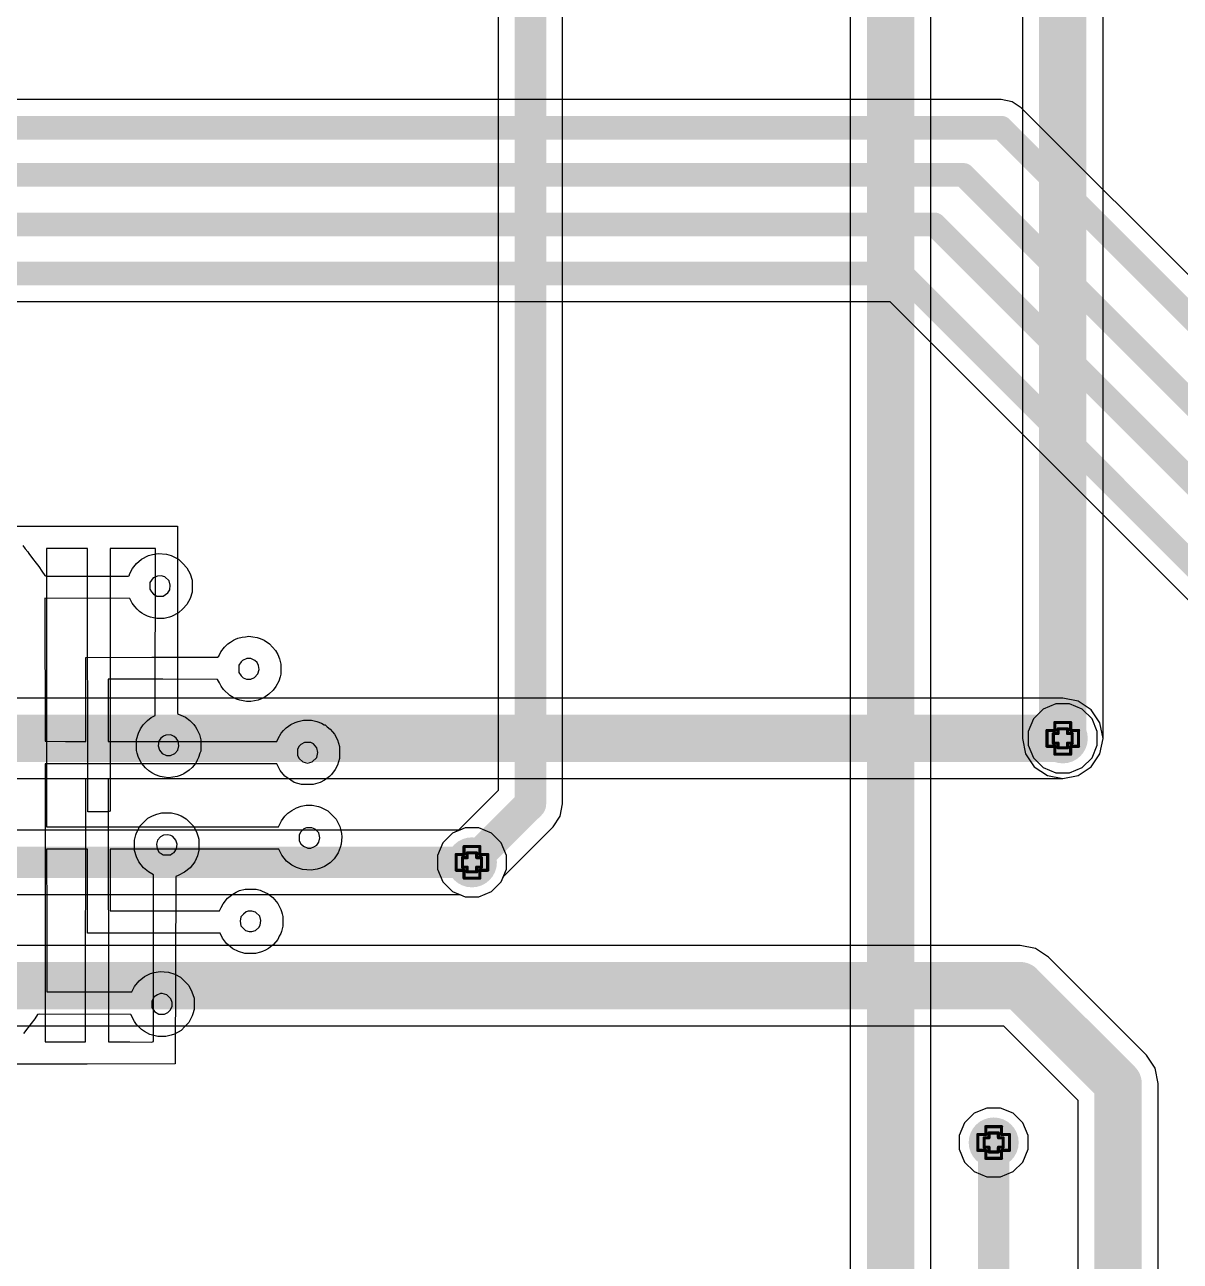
# Model space of a CAD drawing. Header units: inches. Extents: x -7 to 5163, y -3 to 5149.
# Drawn here: x 107.26 to 125.84, y 47.79 to 67.67 of the extents above; entities that cross this region are included whole.
import ezdxf

# ---------------------------------------------------------------- set-up
doc = ezdxf.new("R2010")
doc.units = ezdxf.units.IN
for name, color, linetype in [('Bottom Layer', 5, 'Continuous'), ('Bottom Overlay', 54, 'Continuous'), ('Bottom Solder', 6, 'Continuous'), ('Drill Drawing', 1, 'Continuous'), ('GND', 76, 'Continuous'), ('PWR', 16, 'Continuous'), ('Top Layer', 1, 'Continuous'), ('Top Overlay', 2, 'Continuous'), ('Top Solder', 216, 'Continuous'), ('Via Holes', 16, 'Continuous')]:
    doc.layers.add(name, color=color, linetype=linetype)

# ---------------------------------------------------------------- blocks, each defined once
blk = doc.blocks.new('IMPORTED_IMAGE_B_1')
at = {"layer": 'Top Overlay'}
for p, q in [((14.521, -5.776), (17.352, -5.776)), ((17.352, -5.776), (17.352, -8.787)), ((15.909, -6.137), (15.25, -6.137)), ((15.25, -6.137), (15.25, -10.608)), ((15.913, -10.369), (15.909, -6.137)), ((16.999, -6.137), (16.27, -6.137)), ((16.27, -6.137), (16.27, -10.357)), ((16.995, -8.821), (16.999, -6.137)), ((16.801, -8.973), (16.87, -8.901)), ((16.87, -8.901), (16.933, -8.855)), ((16.933, -8.855), (16.995, -8.821)), ((17.352, -8.787), (17.372, -8.8)), ((17.372, -8.8), (17.485, -8.849)), ((17.485, -8.849), (17.552, -8.901)), ((17.552, -8.901), (17.616, -8.965)), ((16.693, -9.207), (16.726, -9.106)), ((16.726, -9.106), (16.758, -9.035)), ((16.758, -9.035), (16.801, -8.973)), ((17.168, -9.135), (17.128, -9.153)), ((17.248, -9.133), (17.168, -9.135)), ((17.168, -9.135), (17.168, -9.135)), ((17.301, -9.157), (17.248, -9.133)), ((17.248, -9.133), (17.248, -9.133)), ((17.616, -8.965), (17.642, -9.002)), ((17.642, -9.002), (17.667, -9.04)), ((17.667, -9.04), (17.706, -9.124)), ((17.706, -9.124), (17.729, -9.213)), ((16.693, -9.382), (16.693, -9.207)), ((17.055, -9.233), (17.045, -9.31)), ((17.045, -9.31), (17.045, -9.31)), ((17.045, -9.31), (17.063, -9.377)), ((17.089, -9.184), (17.055, -9.233)), ((17.055, -9.233), (17.055, -9.233)), ((17.128, -9.153), (17.089, -9.184)), ((17.089, -9.184), (17.089, -9.184)), ((17.128, -9.153), (17.128, -9.153)), ((17.333, -9.184), (17.301, -9.157)), ((17.301, -9.157), (17.301, -9.157)), ((17.367, -9.233), (17.333, -9.184)), ((17.333, -9.184), (17.333, -9.184)), ((17.359, -9.377), (17.377, -9.31)), ((17.377, -9.31), (17.367, -9.233)), ((17.367, -9.233), (17.367, -9.233)), ((17.377, -9.31), (17.377, -9.31)), ((17.729, -9.213), (17.729, -9.391)), ((16.707, -9.427), (16.693, -9.382)), ((16.728, -9.498), (16.707, -9.427)), ((16.774, -9.584), (16.728, -9.498)), ((17.063, -9.377), (17.063, -9.377)), ((17.063, -9.377), (17.109, -9.43)), ((17.109, -9.43), (17.109, -9.43)), ((17.109, -9.43), (17.18, -9.463)), ((17.18, -9.463), (17.18, -9.463)), ((17.18, -9.463), (17.241, -9.463)), ((17.241, -9.463), (17.31, -9.433)), ((17.241, -9.463), (17.241, -9.463)), ((17.31, -9.433), (17.359, -9.377)), ((17.31, -9.433), (17.31, -9.433)), ((17.359, -9.377), (17.359, -9.377)), ((17.694, -9.498), (17.672, -9.541)), ((17.715, -9.427), (17.694, -9.498)), ((17.729, -9.391), (17.715, -9.427)), ((16.806, -9.623), (16.774, -9.584)), ((16.839, -9.663), (16.806, -9.623)), ((16.892, -9.71), (16.839, -9.663)), ((16.942, -9.744), (16.892, -9.71)), ((17.544, -9.7), (17.458, -9.758)), ((17.592, -9.655), (17.544, -9.7)), ((17.649, -9.584), (17.592, -9.655)), ((17.672, -9.541), (17.649, -9.584)), ((16.998, -9.775), (16.942, -9.744)), ((17.074, -9.802), (16.998, -9.775)), ((17.142, -9.811), (17.074, -9.802)), ((17.211, -9.821), (17.142, -9.811)), ((17.28, -9.811), (17.211, -9.821)), ((17.348, -9.801), (17.28, -9.811)), ((17.397, -9.786), (17.348, -9.801)), ((17.458, -9.758), (17.397, -9.786)), ((19.192, -10.345), (19.27, -10.303)), ((19.27, -10.303), (19.34, -10.28)), ((19.34, -10.28), (19.424, -10.263)), ((19.424, -10.263), (19.521, -10.263)), ((19.521, -10.263), (19.623, -10.285)), ((19.623, -10.285), (19.654, -10.295)), ((19.654, -10.295), (19.772, -10.353)), ((16.242, -10.368), (15.913, -10.369)), ((16.27, -10.357), (16.242, -10.368)), ((18.98, -10.608), (19.026, -10.512)), ((19.026, -10.512), (19.081, -10.439)), ((19.081, -10.439), (19.129, -10.392)), ((19.129, -10.392), (19.16, -10.368)), ((19.16, -10.368), (19.192, -10.345)), ((19.772, -10.353), (19.839, -10.42)), ((19.839, -10.42), (19.907, -10.486)), ((19.907, -10.486), (19.965, -10.605)), ((15.25, -10.608), (18.98, -10.608)), ((19.335, -10.69), (19.311, -10.741)), ((19.384, -10.644), (19.335, -10.69)), ((19.335, -10.69), (19.335, -10.69)), ((19.427, -10.625), (19.384, -10.644)), ((19.384, -10.644), (19.384, -10.644)), ((19.515, -10.624), (19.427, -10.625)), ((19.427, -10.625), (19.427, -10.625)), ((19.57, -10.647), (19.515, -10.624)), ((19.515, -10.624), (19.515, -10.624)), ((19.624, -10.709), (19.57, -10.647)), ((19.57, -10.647), (19.57, -10.647)), ((19.644, -10.787), (19.624, -10.709)), ((19.624, -10.709), (19.624, -10.709)), ((19.965, -10.605), (19.981, -10.667)), ((19.981, -10.667), (19.989, -10.718)), ((19.989, -10.718), (19.996, -10.769)), ((19.311, -10.741), (19.311, -10.741)), ((19.311, -10.741), (19.311, -10.833)), ((19.311, -10.833), (19.311, -10.833)), ((19.311, -10.833), (19.338, -10.884)), ((19.338, -10.884), (19.338, -10.884)), ((19.338, -10.884), (19.38, -10.923)), ((19.38, -10.923), (19.38, -10.923)), ((19.38, -10.923), (19.448, -10.953)), ((19.545, -10.933), (19.592, -10.905)), ((19.592, -10.905), (19.624, -10.855)), ((19.592, -10.905), (19.592, -10.905)), ((19.624, -10.855), (19.644, -10.787)), ((19.624, -10.855), (19.624, -10.855)), ((19.644, -10.787), (19.644, -10.787)), ((19.987, -10.886), (19.971, -10.941)), ((19.991, -10.827), (19.987, -10.886)), ((19.996, -10.769), (19.991, -10.827)), ((15.909, -10.969), (15.25, -10.969)), ((15.25, -10.969), (15.252, -12.116)), ((15.909, -12.318), (15.909, -10.969)), ((18.983, -10.969), (16.27, -10.969)), ((16.27, -10.969), (16.272, -11.465)), ((19.03, -11.067), (18.983, -10.969)), ((19.107, -11.161), (19.03, -11.067)), ((19.448, -10.953), (19.497, -10.952)), ((19.448, -10.953), (19.448, -10.953)), ((19.497, -10.952), (19.545, -10.933)), ((19.497, -10.952), (19.497, -10.952)), ((19.545, -10.933), (19.545, -10.933)), ((19.875, -11.122), (19.811, -11.186)), ((19.938, -11.027), (19.875, -11.122)), ((19.971, -10.941), (19.938, -11.027)), ((19.149, -11.193), (19.107, -11.161)), ((19.192, -11.225), (19.149, -11.193)), ((19.266, -11.266), (19.192, -11.225)), ((19.362, -11.298), (19.266, -11.266)), ((19.434, -11.302), (19.362, -11.298)), ((19.505, -11.307), (19.434, -11.302)), ((19.599, -11.291), (19.505, -11.307)), ((19.654, -11.277), (19.599, -11.291)), ((19.717, -11.248), (19.654, -11.277)), ((19.811, -11.186), (19.717, -11.248)), ((16.272, -11.465), (16.274, -11.961)), ((18.156, -11.758), (18.242, -11.69)), ((18.242, -11.69), (18.297, -11.662)), ((18.297, -11.662), (18.352, -11.635)), ((18.352, -11.635), (18.443, -11.612)), ((18.443, -11.612), (18.617, -11.612)), ((18.617, -11.612), (18.682, -11.629)), ((18.682, -11.629), (18.713, -11.642)), ((18.713, -11.642), (18.799, -11.68)), ((18.799, -11.68), (18.886, -11.745)), ((18.029, -11.961), (18.058, -11.905)), ((18.058, -11.905), (18.086, -11.849)), ((18.086, -11.849), (18.156, -11.758)), ((18.886, -11.745), (18.966, -11.84)), ((18.966, -11.84), (19.014, -11.937)), ((15.252, -12.116), (15.254, -13.263)), ((16.274, -11.961), (18.029, -11.961)), ((18.373, -12.056), (18.362, -12.129)), ((18.414, -12.015), (18.373, -12.056)), ((18.373, -12.056), (18.373, -12.056)), ((18.456, -11.974), (18.414, -12.015)), ((18.414, -12.015), (18.414, -12.015)), ((18.493, -11.967), (18.456, -11.974)), ((18.456, -11.974), (18.456, -11.974)), ((18.548, -11.965), (18.493, -11.967)), ((18.493, -11.967), (18.493, -11.967)), ((18.611, -11.982), (18.548, -11.965)), ((18.548, -11.965), (18.548, -11.965)), ((18.676, -12.047), (18.611, -11.982)), ((18.611, -11.982), (18.611, -11.982)), ((18.695, -12.117), (18.676, -12.047)), ((18.676, -12.047), (18.676, -12.047)), ((18.684, -12.188), (18.695, -12.117)), ((18.695, -12.117), (18.695, -12.117)), ((19.014, -11.937), (19.024, -11.969)), ((19.024, -11.969), (19.035, -12.01)), ((19.035, -12.01), (19.046, -12.052)), ((19.046, -12.052), (19.046, -12.207)), ((18.041, -12.318), (15.909, -12.318)), ((18.08, -12.4), (18.041, -12.318)), ((18.362, -12.129), (18.362, -12.129)), ((18.362, -12.129), (18.373, -12.201)), ((18.373, -12.201), (18.373, -12.201)), ((18.373, -12.201), (18.446, -12.277)), ((18.446, -12.277), (18.446, -12.277)), ((18.446, -12.277), (18.509, -12.294)), ((18.509, -12.294), (18.509, -12.294)), ((18.509, -12.294), (18.548, -12.294)), ((18.548, -12.294), (18.608, -12.278)), ((18.548, -12.294), (18.548, -12.294)), ((18.608, -12.278), (18.663, -12.229)), ((18.608, -12.278), (18.608, -12.278)), ((18.663, -12.229), (18.684, -12.188)), ((18.663, -12.229), (18.663, -12.229)), ((18.684, -12.188), (18.684, -12.188)), ((19.014, -12.322), (18.99, -12.37)), ((19.024, -12.29), (19.014, -12.322)), ((19.046, -12.207), (19.024, -12.29)), ((18.112, -12.443), (18.08, -12.4)), ((18.144, -12.486), (18.112, -12.443)), ((18.242, -12.569), (18.144, -12.486)), ((18.898, -12.499), (18.818, -12.567)), ((18.966, -12.419), (18.898, -12.499)), ((18.99, -12.37), (18.966, -12.419)), ((18.337, -12.615), (18.242, -12.569)), ((18.437, -12.647), (18.337, -12.615)), ((18.606, -12.647), (18.437, -12.647)), ((18.69, -12.625), (18.606, -12.647)), ((18.721, -12.614), (18.69, -12.625)), ((18.77, -12.59), (18.721, -12.614)), ((18.818, -12.567), (18.77, -12.59)), ((16.662, -13.175), (16.737, -13.083)), ((16.737, -13.083), (16.823, -13.017)), ((16.823, -13.017), (16.921, -12.967)), ((16.921, -12.967), (16.98, -12.952)), ((16.98, -12.952), (17.074, -12.936)), ((17.074, -12.936), (17.142, -12.941)), ((17.142, -12.941), (17.21, -12.946)), ((17.21, -12.946), (17.309, -12.978)), ((17.309, -12.978), (17.403, -13.027)), ((17.403, -13.027), (17.47, -13.095)), ((17.47, -13.095), (17.537, -13.162)), ((15.254, -13.263), (16.618, -13.263)), ((16.618, -13.263), (16.662, -13.175)), ((17.034, -13.31), (16.979, -13.344)), ((17.082, -13.291), (17.034, -13.31)), ((17.034, -13.31), (17.034, -13.31)), ((17.109, -13.29), (17.082, -13.291)), ((17.082, -13.291), (17.082, -13.291)), ((17.183, -13.31), (17.109, -13.29)), ((17.109, -13.29), (17.109, -13.29)), ((17.216, -13.341), (17.183, -13.31)), ((17.183, -13.31), (17.183, -13.31)), ((17.537, -13.162), (17.587, -13.263)), ((17.587, -13.263), (17.62, -13.365)), ((16.96, -13.378), (16.941, -13.412)), ((16.941, -13.412), (16.941, -13.412)), ((16.941, -13.412), (16.941, -13.514)), ((16.941, -13.514), (16.941, -13.514)), ((16.941, -13.514), (16.986, -13.581)), ((16.979, -13.344), (16.96, -13.378)), ((16.96, -13.378), (16.96, -13.378)), ((16.979, -13.344), (16.979, -13.344)), ((17.249, -13.373), (17.216, -13.341)), ((17.216, -13.341), (17.216, -13.341)), ((17.242, -13.553), (17.266, -13.495)), ((17.266, -13.435), (17.249, -13.373)), ((17.249, -13.373), (17.249, -13.373)), ((17.266, -13.495), (17.266, -13.435)), ((17.266, -13.435), (17.266, -13.435)), ((17.266, -13.495), (17.266, -13.495)), ((17.62, -13.365), (17.62, -13.455)), ((17.62, -13.455), (17.621, -13.545)), ((15.059, -13.694), (15.004, -13.769)), ((15.104, -13.627), (15.059, -13.694)), ((15.137, -13.619), (15.104, -13.627)), ((16.603, -13.624), (15.137, -13.619)), ((16.661, -13.737), (16.603, -13.624)), ((16.986, -13.581), (16.986, -13.581)), ((16.986, -13.581), (17.052, -13.62)), ((17.052, -13.62), (17.052, -13.62)), ((17.052, -13.62), (17.146, -13.62)), ((17.146, -13.62), (17.199, -13.597)), ((17.146, -13.62), (17.146, -13.62)), ((17.199, -13.597), (17.242, -13.553)), ((17.199, -13.597), (17.199, -13.597)), ((17.242, -13.553), (17.242, -13.553)), ((17.59, -13.647), (17.537, -13.757)), ((17.602, -13.616), (17.59, -13.647)), ((17.621, -13.545), (17.602, -13.616)), ((14.949, -13.843), (14.879, -13.933)), ((15.004, -13.769), (14.949, -13.843)), ((16.696, -13.788), (16.661, -13.737)), ((16.776, -13.868), (16.696, -13.788)), ((16.826, -13.902), (16.776, -13.868)), ((16.909, -13.946), (16.826, -13.902)), ((17.411, -13.884), (17.306, -13.942)), ((17.474, -13.82), (17.411, -13.884)), ((17.537, -13.757), (17.474, -13.82)), ((16.972, -13.963), (16.909, -13.946)), ((17.036, -13.98), (16.972, -13.963)), ((17.168, -13.98), (17.036, -13.98)), ((17.254, -13.958), (17.168, -13.98)), ((17.306, -13.942), (17.254, -13.958))]:
    blk.add_line(p, q, dxfattribs=at)
blk = doc.blocks.new('IMPORTED_IMAGE_B_2')
at = {"layer": 'Bottom Overlay'}
for p, q in [((14.901, -6.11), (14.941, -6.161)), ((14.941, -6.161), (14.982, -6.212)), ((14.982, -6.212), (15.001, -6.235)), ((15.001, -6.235), (15.059, -6.314)), ((15.059, -6.314), (15.117, -6.392)), ((16.729, -6.398), (16.812, -6.327)), ((16.812, -6.327), (16.925, -6.269)), ((16.925, -6.269), (16.985, -6.254)), ((16.985, -6.254), (17.079, -6.238)), ((17.079, -6.238), (17.212, -6.247)), ((17.212, -6.247), (17.29, -6.271)), ((17.29, -6.271), (17.408, -6.329)), ((17.408, -6.329), (17.475, -6.396)), ((15.117, -6.392), (15.159, -6.447)), ((15.159, -6.447), (15.207, -6.519)), ((15.207, -6.519), (15.255, -6.59)), ((16.62, -6.57), (16.668, -6.478)), ((16.668, -6.478), (16.729, -6.398)), ((17.475, -6.396), (17.542, -6.464)), ((17.542, -6.464), (17.592, -6.565)), ((15.255, -6.59), (15.28, -6.6)), ((15.28, -6.6), (16.595, -6.6)), ((16.595, -6.6), (16.62, -6.59)), ((16.62, -6.59), (16.62, -6.57)), ((16.947, -6.705), (16.946, -6.757)), ((16.946, -6.757), (16.946, -6.757)), ((16.946, -6.757), (16.946, -6.808)), ((16.973, -6.667), (16.947, -6.705)), ((16.947, -6.705), (16.947, -6.705)), ((16.999, -6.63), (16.973, -6.667)), ((16.973, -6.667), (16.973, -6.667)), ((17.07, -6.598), (16.999, -6.63)), ((16.999, -6.63), (16.999, -6.63)), ((17.126, -6.593), (17.07, -6.598)), ((17.07, -6.598), (17.07, -6.598)), ((17.188, -6.611), (17.126, -6.593)), ((17.126, -6.593), (17.126, -6.593)), ((17.254, -6.675), (17.188, -6.611)), ((17.188, -6.611), (17.188, -6.611)), ((17.273, -6.745), (17.254, -6.675)), ((17.254, -6.675), (17.254, -6.675)), ((17.264, -6.821), (17.273, -6.745)), ((17.273, -6.745), (17.273, -6.745)), ((17.592, -6.565), (17.624, -6.665)), ((17.624, -6.665), (17.624, -6.856)), ((16.623, -6.957), (15.255, -6.953)), ((15.255, -6.953), (15.259, -9.255)), ((16.663, -7.035), (16.623, -6.957)), ((16.946, -6.808), (16.946, -6.808)), ((16.946, -6.808), (16.972, -6.855)), ((16.972, -6.855), (16.972, -6.855)), ((16.972, -6.855), (17.001, -6.888)), ((17.001, -6.888), (17.001, -6.888)), ((17.001, -6.888), (17.056, -6.921)), ((17.056, -6.921), (17.056, -6.921)), ((17.056, -6.921), (17.16, -6.922)), ((17.16, -6.922), (17.235, -6.871)), ((17.16, -6.922), (17.16, -6.922)), ((17.235, -6.871), (17.264, -6.821)), ((17.235, -6.871), (17.235, -6.871)), ((17.264, -6.821), (17.264, -6.821)), ((17.592, -6.957), (17.542, -7.058)), ((17.624, -6.856), (17.592, -6.957)), ((16.702, -7.09), (16.663, -7.035)), ((16.741, -7.13), (16.702, -7.09)), ((16.781, -7.17), (16.741, -7.13)), ((17.475, -7.125), (17.408, -7.192)), ((17.542, -7.058), (17.475, -7.125)), ((16.816, -7.193), (16.781, -7.17)), ((16.852, -7.217), (16.816, -7.193)), ((16.907, -7.242), (16.852, -7.217)), ((16.954, -7.26), (16.907, -7.242)), ((17.005, -7.271), (16.954, -7.26)), ((17.056, -7.282), (17.005, -7.271)), ((17.173, -7.282), (17.056, -7.282)), ((17.259, -7.261), (17.173, -7.282)), ((17.291, -7.25), (17.259, -7.261)), ((17.408, -7.192), (17.291, -7.25)), ((18.087, -7.817), (18.144, -7.741)), ((18.144, -7.741), (18.201, -7.689)), ((18.201, -7.689), (18.244, -7.659)), ((18.244, -7.659), (18.287, -7.63)), ((18.287, -7.63), (18.322, -7.614)), ((18.322, -7.614), (18.357, -7.599)), ((18.357, -7.599), (18.428, -7.58)), ((18.428, -7.58), (18.482, -7.574)), ((18.482, -7.574), (18.535, -7.567)), ((18.535, -7.567), (18.603, -7.577)), ((18.603, -7.577), (18.671, -7.587)), ((18.671, -7.587), (18.718, -7.602)), ((18.718, -7.602), (18.781, -7.631)), ((18.781, -7.631), (18.869, -7.689)), ((18.869, -7.689), (18.917, -7.742)), ((18.917, -7.742), (18.965, -7.794)), ((15.914, -9.259), (15.918, -7.906)), ((15.918, -7.906), (16.976, -7.904)), ((16.976, -7.904), (18.034, -7.902)), ((18.034, -7.902), (18.056, -7.884)), ((18.056, -7.884), (18.087, -7.817)), ((18.504, -7.925), (18.436, -7.956)), ((18.569, -7.926), (18.504, -7.925)), ((18.504, -7.925), (18.504, -7.925)), ((18.631, -7.957), (18.569, -7.926)), ((18.569, -7.926), (18.569, -7.926)), ((18.965, -7.794), (19.001, -7.859)), ((19.001, -7.859), (19.03, -7.929)), ((19.03, -7.929), (19.052, -8.013)), ((18.412, -7.976), (18.373, -8.031)), ((18.373, -8.031), (18.373, -8.031)), ((18.373, -8.031), (18.373, -8.149)), ((18.373, -8.149), (18.373, -8.149)), ((18.373, -8.149), (18.412, -8.204)), ((18.436, -7.956), (18.412, -7.976)), ((18.412, -7.976), (18.412, -7.976)), ((18.436, -7.956), (18.436, -7.956)), ((18.668, -7.991), (18.631, -7.957)), ((18.631, -7.957), (18.631, -7.957)), ((18.692, -8.039), (18.668, -7.991)), ((18.668, -7.991), (18.668, -7.991)), ((18.682, -8.17), (18.7, -8.102)), ((18.7, -8.102), (18.692, -8.039)), ((18.692, -8.039), (18.692, -8.039)), ((18.7, -8.102), (18.7, -8.102)), ((19.052, -8.013), (19.052, -8.174)), ((17.155, -8.257), (16.275, -8.255)), ((16.275, -8.255), (16.275, -9.259)), ((18.035, -8.259), (17.155, -8.257)), ((18.063, -8.314), (18.035, -8.259)), ((18.091, -8.369), (18.063, -8.314)), ((18.412, -8.204), (18.412, -8.204)), ((18.412, -8.204), (18.444, -8.233)), ((18.444, -8.233), (18.444, -8.233)), ((18.444, -8.233), (18.497, -8.255)), ((18.497, -8.255), (18.497, -8.255)), ((18.497, -8.255), (18.571, -8.255)), ((18.571, -8.255), (18.625, -8.232)), ((18.571, -8.255), (18.571, -8.255)), ((18.625, -8.232), (18.682, -8.17)), ((18.625, -8.232), (18.625, -8.232)), ((18.682, -8.17), (18.682, -8.17)), ((19.017, -8.29), (18.972, -8.376)), ((19.038, -8.22), (19.017, -8.29)), ((19.052, -8.174), (19.038, -8.22)), ((18.128, -8.424), (18.091, -8.369)), ((18.229, -8.52), (18.128, -8.424)), ((18.284, -8.549), (18.229, -8.52)), ((18.859, -8.499), (18.776, -8.554)), ((18.93, -8.431), (18.859, -8.499)), ((18.972, -8.376), (18.93, -8.431)), ((18.339, -8.578), (18.284, -8.549)), ((18.389, -8.593), (18.339, -8.578)), ((18.499, -8.616), (18.389, -8.593)), ((18.569, -8.616), (18.499, -8.616)), ((18.685, -8.592), (18.569, -8.616)), ((18.776, -8.554), (18.685, -8.592)), ((19.283, -8.951), (19.33, -8.936)), ((19.33, -8.936), (19.373, -8.925)), ((19.373, -8.925), (19.416, -8.914)), ((19.416, -8.914), (19.542, -8.914)), ((19.542, -8.914), (19.585, -8.925)), ((19.585, -8.925), (19.628, -8.935)), ((19.628, -8.935), (19.707, -8.963)), ((19.008, -9.208), (19.058, -9.122)), ((19.058, -9.122), (19.096, -9.081)), ((19.096, -9.081), (19.134, -9.041)), ((19.134, -9.041), (19.21, -8.984)), ((19.21, -8.984), (19.283, -8.951)), ((19.707, -8.963), (19.748, -8.992)), ((19.748, -8.992), (19.762, -8.992)), ((19.762, -8.992), (19.793, -9.02)), ((19.793, -9.02), (19.845, -9.062)), ((19.845, -9.062), (19.879, -9.102)), ((19.879, -9.102), (19.913, -9.142)), ((19.913, -9.142), (19.96, -9.231)), ((15.259, -9.255), (15.587, -9.257)), ((15.587, -9.257), (15.914, -9.259)), ((16.275, -9.259), (18.987, -9.259)), ((18.987, -9.259), (19.008, -9.208)), ((19.34, -9.341), (19.317, -9.385)), ((19.37, -9.308), (19.34, -9.341)), ((19.34, -9.341), (19.34, -9.341)), ((19.429, -9.275), (19.37, -9.308)), ((19.37, -9.308), (19.37, -9.308)), ((19.481, -9.275), (19.429, -9.275)), ((19.429, -9.275), (19.429, -9.275)), ((19.534, -9.276), (19.481, -9.275)), ((19.481, -9.275), (19.481, -9.275)), ((19.576, -9.298), (19.534, -9.276)), ((19.534, -9.276), (19.534, -9.276)), ((19.629, -9.36), (19.576, -9.298)), ((19.576, -9.298), (19.576, -9.298)), ((19.96, -9.231), (19.996, -9.341)), ((19.996, -9.341), (19.996, -9.529)), ((19.317, -9.385), (19.317, -9.385)), ((19.317, -9.385), (19.317, -9.482)), ((19.317, -9.482), (19.317, -9.482)), ((19.317, -9.482), (19.343, -9.533)), ((19.343, -9.533), (19.343, -9.533)), ((19.343, -9.533), (19.405, -9.587)), ((19.557, -9.585), (19.628, -9.514)), ((19.628, -9.514), (19.648, -9.436)), ((19.628, -9.514), (19.628, -9.514)), ((19.648, -9.436), (19.629, -9.36)), ((19.629, -9.36), (19.629, -9.36)), ((19.648, -9.436), (19.648, -9.436)), ((19.996, -9.529), (19.96, -9.638)), ((18.985, -9.616), (15.259, -9.616)), ((15.259, -9.616), (15.259, -14.086)), ((19.041, -9.724), (18.985, -9.616)), ((19.117, -9.815), (19.041, -9.724)), ((19.405, -9.587), (19.405, -9.587)), ((19.405, -9.587), (19.478, -9.605)), ((19.478, -9.605), (19.557, -9.585)), ((19.478, -9.605), (19.478, -9.605)), ((19.557, -9.585), (19.557, -9.585)), ((19.923, -9.711), (19.865, -9.787)), ((19.96, -9.638), (19.923, -9.711)), ((15.91, -14.086), (15.914, -9.855)), ((15.914, -9.855), (16.275, -9.855)), ((16.275, -9.855), (16.279, -14.086)), ((19.209, -9.882), (19.117, -9.815)), ((19.267, -9.915), (19.209, -9.882)), ((19.326, -9.933), (19.267, -9.915)), ((19.385, -9.952), (19.326, -9.933)), ((19.682, -9.917), (19.573, -9.952)), ((19.755, -9.879), (19.682, -9.917)), ((19.831, -9.822), (19.755, -9.879)), ((19.865, -9.787), (19.831, -9.822)), ((19.479, -9.952), (19.385, -9.952)), ((19.573, -9.952), (19.479, -9.952)), ((16.781, -10.627), (16.914, -10.493)), ((16.914, -10.493), (16.985, -10.454)), ((16.985, -10.454), (17.056, -10.426)), ((17.056, -10.426), (17.139, -10.404)), ((17.139, -10.404), (17.294, -10.404)), ((17.294, -10.404), (17.377, -10.426)), ((17.377, -10.426), (17.448, -10.454)), ((17.448, -10.454), (17.526, -10.499)), ((17.526, -10.499), (17.652, -10.627)), ((16.721, -10.761), (16.732, -10.729)), ((16.732, -10.729), (16.756, -10.678)), ((16.756, -10.678), (16.781, -10.627)), ((17.652, -10.627), (17.701, -10.729)), ((17.701, -10.729), (17.72, -10.792)), ((16.699, -10.844), (16.721, -10.761)), ((16.699, -11.013), (16.699, -10.844)), ((17.068, -10.843), (17.05, -10.909)), ((17.05, -10.909), (17.05, -10.909)), ((17.05, -10.909), (17.06, -10.986)), ((17.115, -10.789), (17.068, -10.843)), ((17.068, -10.843), (17.068, -10.843)), ((17.163, -10.765), (17.115, -10.789)), ((17.115, -10.789), (17.115, -10.789)), ((17.236, -10.758), (17.163, -10.765)), ((17.163, -10.765), (17.163, -10.765)), ((17.283, -10.77), (17.236, -10.758)), ((17.236, -10.758), (17.236, -10.758)), ((17.316, -10.788), (17.283, -10.77)), ((17.283, -10.77), (17.283, -10.77)), ((17.365, -10.843), (17.316, -10.788)), ((17.316, -10.788), (17.316, -10.788)), ((17.383, -10.91), (17.365, -10.843)), ((17.365, -10.843), (17.365, -10.843)), ((17.374, -10.984), (17.383, -10.91)), ((17.383, -10.91), (17.383, -10.91)), ((17.72, -10.792), (17.734, -10.828)), ((17.734, -10.828), (17.734, -11.007)), ((16.731, -11.114), (16.699, -11.013)), ((16.767, -11.192), (16.731, -11.114)), ((17.06, -10.986), (17.06, -10.986)), ((17.06, -10.986), (17.097, -11.041)), ((17.097, -11.041), (17.097, -11.041)), ((17.097, -11.041), (17.127, -11.061)), ((17.127, -11.061), (17.127, -11.061)), ((17.127, -11.061), (17.157, -11.082)), ((17.157, -11.082), (17.157, -11.082)), ((17.157, -11.082), (17.275, -11.082)), ((17.275, -11.082), (17.305, -11.061)), ((17.275, -11.082), (17.275, -11.082)), ((17.305, -11.061), (17.335, -11.041)), ((17.305, -11.061), (17.305, -11.061)), ((17.335, -11.041), (17.374, -10.984)), ((17.335, -11.041), (17.335, -11.041)), ((17.374, -10.984), (17.374, -10.984)), ((17.711, -11.097), (17.666, -11.192)), ((17.734, -11.007), (17.711, -11.097)), ((16.841, -11.289), (16.767, -11.192)), ((16.922, -11.355), (16.841, -11.289)), ((17.592, -11.29), (17.503, -11.361)), ((17.666, -11.192), (17.592, -11.29)), ((17.005, -11.401), (16.922, -11.355)), ((17.005, -14.082), (17.005, -11.401)), ((17.361, -11.43), (17.357, -12.935)), ((17.401, -11.41), (17.361, -11.43)), ((17.503, -11.361), (17.401, -11.41)), ((17.357, -12.935), (17.354, -14.439)), ((15.259, -14.086), (15.91, -14.086)), ((16.279, -14.086), (16.624, -14.088)), ((16.624, -14.088), (16.969, -14.091)), ((16.969, -14.091), (17.005, -14.082)), ((15.936, -14.443), (14.519, -14.447)), ((17.354, -14.439), (15.936, -14.443))]:
    blk.add_line(p, q, dxfattribs=at)

msp = doc.modelspace()

# ---------------------------------------------------------------- hatches: boundary and pattern name
at = {"layer": 'Bottom Layer'}
h = msp.add_hatch(color=5, dxfattribs=at)
edge = h.paths.add_edge_path()
edge.add_arc((123.952, 56.197), 0.3, 0, 360)
h = msp.add_hatch(color=5, dxfattribs=at)
edge = h.paths.add_edge_path()
edge.add_arc((114.452, 54.204), 0.3, 0, 360)
h = msp.add_hatch(color=5, dxfattribs=at)
edge = h.paths.add_edge_path()
edge.add_arc((122.841, 49.701), 0.3, 0, 360)
at = {"layer": 'Bottom Solder'}
h = msp.add_hatch(color=6, dxfattribs=at)
edge = h.paths.add_edge_path()
edge.add_arc((123.952, 56.197), 0.402, 0, 360)
h = msp.add_hatch(color=6, dxfattribs=at)
edge = h.paths.add_edge_path()
edge.add_arc((114.452, 54.204), 0.402, 0, 360)
h = msp.add_hatch(color=6, dxfattribs=at)
edge = h.paths.add_edge_path()
edge.add_arc((122.841, 49.701), 0.402, 0, 360)
at = {"layer": 'GND'}
h = msp.add_hatch(color=76, dxfattribs=at)
edge = h.paths.add_edge_path()
edge.add_arc((123.952, 56.197), 0.3, 0, 360)
h = msp.add_hatch(color=76, dxfattribs=at)
edge = h.paths.add_edge_path()
edge.add_arc((114.452, 54.204), 0.3, 0, 360)
h = msp.add_hatch(color=76, dxfattribs=at)
edge = h.paths.add_edge_path()
edge.add_arc((122.841, 49.701), 0.3, 0, 360)
at = {"layer": 'PWR'}
h = msp.add_hatch(color=16, dxfattribs=at)
edge = h.paths.add_edge_path()
edge.add_arc((123.952, 56.197), 0.3, 0, 360)
h = msp.add_hatch(color=16, dxfattribs=at)
edge = h.paths.add_edge_path()
edge.add_arc((114.452, 54.204), 0.3, 0, 360)
h = msp.add_hatch(color=16, dxfattribs=at)
edge = h.paths.add_edge_path()
edge.add_arc((122.841, 49.701), 0.3, 0, 360)
at = {"layer": 'Top Layer'}
h = msp.add_hatch(color=1, dxfattribs=at)
edge = h.paths.add_edge_path()
edge.add_arc((123.952, 56.197), 0.3, 0, 360)
h = msp.add_hatch(color=1, dxfattribs=at)
edge = h.paths.add_edge_path()
edge.add_arc((114.452, 54.204), 0.3, 0, 360)
h = msp.add_hatch(color=1, dxfattribs=at)
edge = h.paths.add_edge_path()
edge.add_arc((122.841, 49.701), 0.3, 0, 360)
at = {"layer": 'Top Solder'}
h = msp.add_hatch(color=216, dxfattribs=at)
edge = h.paths.add_edge_path()
edge.add_arc((123.952, 56.197), 0.402, 0, 360)
h = msp.add_hatch(color=216, dxfattribs=at)
edge = h.paths.add_edge_path()
edge.add_arc((114.452, 54.204), 0.402, 0, 360)
h = msp.add_hatch(color=216, dxfattribs=at)
edge = h.paths.add_edge_path()
edge.add_arc((122.841, 49.701), 0.402, 0, 360)
at = {"layer": 'Via Holes'}
h = msp.add_hatch(color=7, dxfattribs=at)
edge = h.paths.add_edge_path()
edge.add_arc((123.952, 56.197), 0.15, 0, 360)
h = msp.add_hatch(color=7, dxfattribs=at)
edge = h.paths.add_edge_path()
edge.add_arc((114.452, 54.204), 0.15, 0, 360)
h = msp.add_hatch(color=7, dxfattribs=at)
edge = h.paths.add_edge_path()
edge.add_arc((122.841, 49.701), 0.15, 0, 360)

# ---------------------------------------------------------------- linework, layer by layer
at = {"layer": 'Bottom Layer'}
for p, q in [((124.599, 56.197), (124.599, 120.167)), ((123.305, 119.899), (123.305, 56.197)), ((121.831, 40.183), (121.831, 118.109)), ((114.874, 90.671), (114.874, 55.358)), ((115.91, 55.143), (115.91, 90.671)), ((120.536, 85.093), (120.536, 40.183)), ((123.305, 56.197), (123.354, 55.95)), ((124.55, 55.95), (124.599, 56.197)), ((123.354, 55.95), (123.494, 55.74)), ((124.41, 55.74), (124.55, 55.95)), ((123.494, 55.74), (123.704, 55.599)), ((124.2, 55.599), (124.41, 55.74)), ((123.704, 55.599), (123.952, 55.55)), ((123.952, 55.55), (124.2, 55.599)), ((114.874, 55.358), (114.226, 54.709)), ((115.871, 54.945), (115.91, 55.143)), ((115.758, 54.777), (115.871, 54.945)), ((114.139, 54.673), (113.983, 54.517)), ((114.226, 54.709), (114.139, 54.673)), ((114.958, 53.977), (115.758, 54.777)), ((113.983, 54.517), (113.898, 54.314)), ((113.898, 54.314), (113.898, 54.093)), ((113.898, 54.093), (113.983, 53.89)), ((113.983, 53.89), (114.139, 53.734)), ((114.766, 53.734), (114.922, 53.89)), ((114.922, 53.89), (114.958, 53.977)), ((114.139, 53.734), (114.342, 53.65)), ((114.563, 53.65), (114.766, 53.734)), ((114.342, 53.65), (114.563, 53.65))]:
    msp.add_line(p, q, dxfattribs=at)
for points, const_width in [([(123.952, 56.197), (123.952, 120.167)], 0.762), ([(121.183, 40.183), (121.183, 118.109)], 0.762), ([(115.392, 55.143), (115.392, 90.868)], 0.508), ([(114.452, 54.204), (115.392, 55.143)], 0.508)]:
    msp.add_lwpolyline(points, dxfattribs=dict(at, const_width=const_width))
for points, const_width in [([(123.761, 56.197, 1), (124.142, 56.197, 1)], 0.381), ([(115.265, 55.143, 1), (115.519, 55.143, 1)], 0.254), ([(115.265, 55.143, 1), (115.519, 55.143, 1)], 0.254), ([(114.325, 54.204, 1), (114.579, 54.204, 1)], 0.254)]:
    msp.add_lwpolyline(points, format="xyb", close=True, dxfattribs=dict(at, const_width=const_width))
at = {"layer": 'Drill Drawing', "const_width": 0.0508}
for points in [[(123.825, 56.324), (123.825, 56.451)], [(123.825, 56.451), (124.079, 56.451)], [(124.079, 56.324), (124.079, 56.451)], [(123.698, 56.07), (123.698, 56.324)], [(123.698, 56.324), (123.825, 56.324)], [(123.8, 56.121), (123.8, 56.274)], [(123.8, 56.274), (123.876, 56.274)], [(123.876, 56.274), (123.876, 56.35)], [(123.876, 56.35), (124.028, 56.35)], [(124.028, 56.274), (124.028, 56.35)], [(124.028, 56.274), (124.104, 56.274)], [(124.079, 56.324), (124.206, 56.324)], [(124.104, 56.121), (124.104, 56.274)], [(124.206, 56.07), (124.206, 56.324)], [(123.698, 56.07), (123.825, 56.07)], [(123.8, 56.121), (123.876, 56.121)], [(123.825, 55.943), (123.825, 56.07)], [(123.876, 56.045), (123.876, 56.121)], [(123.876, 56.045), (124.028, 56.045)], [(124.028, 56.121), (124.104, 56.121)], [(124.028, 56.045), (124.028, 56.121)], [(124.079, 56.07), (124.206, 56.07)], [(124.079, 55.943), (124.079, 56.07)], [(123.825, 55.943), (124.079, 55.943)], [(114.325, 54.331), (114.325, 54.458)], [(114.325, 54.458), (114.579, 54.458)], [(114.579, 54.331), (114.579, 54.458)], [(114.198, 54.077), (114.198, 54.331)], [(114.198, 54.331), (114.325, 54.331)], [(114.3, 54.127), (114.3, 54.28)], [(114.3, 54.28), (114.376, 54.28)], [(114.376, 54.28), (114.376, 54.356)], [(114.376, 54.356), (114.529, 54.356)], [(114.529, 54.28), (114.529, 54.356)], [(114.529, 54.28), (114.605, 54.28)], [(114.579, 54.331), (114.706, 54.331)], [(114.605, 54.127), (114.605, 54.28)], [(114.706, 54.077), (114.706, 54.331)], [(114.198, 54.077), (114.325, 54.077)], [(114.3, 54.127), (114.376, 54.127)], [(114.325, 53.95), (114.325, 54.077)], [(114.376, 54.051), (114.376, 54.127)], [(114.376, 54.051), (114.529, 54.051)], [(114.529, 54.127), (114.605, 54.127)], [(114.529, 54.051), (114.529, 54.127)], [(114.579, 54.077), (114.706, 54.077)], [(114.579, 53.95), (114.579, 54.077)], [(114.325, 53.95), (114.579, 53.95)], [(122.714, 49.828), (122.714, 49.955)], [(122.714, 49.955), (122.968, 49.955)], [(122.968, 49.828), (122.968, 49.955)], [(122.587, 49.574), (122.587, 49.828)], [(122.587, 49.828), (122.714, 49.828)], [(122.689, 49.625), (122.689, 49.777)], [(122.689, 49.777), (122.765, 49.777)], [(122.765, 49.777), (122.765, 49.854)], [(122.765, 49.854), (122.917, 49.854)], [(122.917, 49.777), (122.917, 49.854)], [(122.917, 49.777), (122.993, 49.777)], [(122.968, 49.828), (123.095, 49.828)], [(122.993, 49.625), (122.993, 49.777)], [(123.095, 49.574), (123.095, 49.828)], [(122.587, 49.574), (122.714, 49.574)], [(122.689, 49.625), (122.765, 49.625)], [(122.714, 49.447), (122.714, 49.574)], [(122.765, 49.549), (122.765, 49.625)], [(122.765, 49.549), (122.917, 49.549)], [(122.917, 49.625), (122.993, 49.625)], [(122.917, 49.549), (122.917, 49.625)], [(122.968, 49.574), (123.095, 49.574)], [(122.968, 49.447), (122.968, 49.574)], [(122.714, 49.447), (122.968, 49.447)]]:
    msp.add_lwpolyline(points, dxfattribs=at)
at = {"layer": 'Drill Drawing', "const_width": 0.0254}
for points in [[(123.812, 56.451, 1), (123.838, 56.451, 1)], [(123.812, 56.451, 1), (123.838, 56.451, 1)], [(124.066, 56.451, 1), (124.092, 56.451, 1)], [(124.066, 56.451, 1), (124.092, 56.451, 1)], [(123.685, 56.324, 1), (123.711, 56.324, 1)], [(123.685, 56.324, 1), (123.711, 56.324, 1)], [(123.787, 56.274, 1), (123.812, 56.274, 1)], [(123.787, 56.274, 1), (123.812, 56.274, 1)], [(123.812, 56.324, 1), (123.838, 56.324, 1)], [(123.812, 56.324, 1), (123.838, 56.324, 1)], [(123.863, 56.35, 1), (123.888, 56.35, 1)], [(123.863, 56.35, 1), (123.888, 56.35, 1)], [(123.863, 56.274, 1), (123.888, 56.274, 1)], [(123.863, 56.274, 1), (123.888, 56.274, 1)], [(124.016, 56.35, 1), (124.041, 56.35, 1)], [(124.016, 56.35, 1), (124.041, 56.35, 1)], [(124.016, 56.274, 1), (124.041, 56.274, 1)], [(124.016, 56.274, 1), (124.041, 56.274, 1)], [(124.066, 56.324, 1), (124.092, 56.324, 1)], [(124.066, 56.324, 1), (124.092, 56.324, 1)], [(124.092, 56.274, 1), (124.117, 56.274, 1)], [(124.092, 56.274, 1), (124.117, 56.274, 1)], [(124.193, 56.324, 1), (124.219, 56.324, 1)], [(124.193, 56.324, 1), (124.219, 56.324, 1)], [(123.685, 56.07, 1), (123.711, 56.07, 1)], [(123.685, 56.07, 1), (123.711, 56.07, 1)], [(123.787, 56.121, 1), (123.812, 56.121, 1)], [(123.787, 56.121, 1), (123.812, 56.121, 1)], [(123.812, 56.07, 1), (123.838, 56.07, 1)], [(123.812, 56.07, 1), (123.838, 56.07, 1)], [(123.863, 56.121, 1), (123.888, 56.121, 1)], [(123.863, 56.121, 1), (123.888, 56.121, 1)], [(123.863, 56.045, 1), (123.888, 56.045, 1)], [(123.863, 56.045, 1), (123.888, 56.045, 1)], [(124.016, 56.121, 1), (124.041, 56.121, 1)], [(124.016, 56.121, 1), (124.041, 56.121, 1)], [(124.016, 56.045, 1), (124.041, 56.045, 1)], [(124.016, 56.045, 1), (124.041, 56.045, 1)], [(124.066, 56.07, 1), (124.092, 56.07, 1)], [(124.066, 56.07, 1), (124.092, 56.07, 1)], [(124.092, 56.121, 1), (124.117, 56.121, 1)], [(124.092, 56.121, 1), (124.117, 56.121, 1)], [(124.193, 56.07, 1), (124.219, 56.07, 1)], [(124.193, 56.07, 1), (124.219, 56.07, 1)], [(123.812, 55.943, 1), (123.838, 55.943, 1)], [(123.812, 55.943, 1), (123.838, 55.943, 1)], [(124.066, 55.943, 1), (124.092, 55.943, 1)], [(124.066, 55.943, 1), (124.092, 55.943, 1)], [(114.313, 54.458, 1), (114.338, 54.458, 1)], [(114.313, 54.458, 1), (114.338, 54.458, 1)], [(114.567, 54.458, 1), (114.592, 54.458, 1)], [(114.567, 54.458, 1), (114.592, 54.458, 1)], [(114.186, 54.331, 1), (114.211, 54.331, 1)], [(114.186, 54.331, 1), (114.211, 54.331, 1)], [(114.287, 54.28, 1), (114.313, 54.28, 1)], [(114.287, 54.28, 1), (114.313, 54.28, 1)], [(114.313, 54.331, 1), (114.338, 54.331, 1)], [(114.313, 54.331, 1), (114.338, 54.331, 1)], [(114.364, 54.356, 1), (114.389, 54.356, 1)], [(114.364, 54.356, 1), (114.389, 54.356, 1)], [(114.364, 54.28, 1), (114.389, 54.28, 1)], [(114.364, 54.28, 1), (114.389, 54.28, 1)], [(114.516, 54.356, 1), (114.541, 54.356, 1)], [(114.516, 54.356, 1), (114.541, 54.356, 1)], [(114.516, 54.28, 1), (114.541, 54.28, 1)], [(114.516, 54.28, 1), (114.541, 54.28, 1)], [(114.567, 54.331, 1), (114.592, 54.331, 1)], [(114.567, 54.331, 1), (114.592, 54.331, 1)], [(114.592, 54.28, 1), (114.618, 54.28, 1)], [(114.592, 54.28, 1), (114.618, 54.28, 1)], [(114.694, 54.331, 1), (114.719, 54.331, 1)], [(114.694, 54.331, 1), (114.719, 54.331, 1)], [(114.186, 54.077, 1), (114.211, 54.077, 1)], [(114.186, 54.077, 1), (114.211, 54.077, 1)], [(114.287, 54.127, 1), (114.313, 54.127, 1)], [(114.287, 54.127, 1), (114.313, 54.127, 1)], [(114.313, 54.077, 1), (114.338, 54.077, 1)], [(114.313, 54.077, 1), (114.338, 54.077, 1)], [(114.364, 54.127, 1), (114.389, 54.127, 1)], [(114.364, 54.127, 1), (114.389, 54.127, 1)], [(114.364, 54.051, 1), (114.389, 54.051, 1)], [(114.364, 54.051, 1), (114.389, 54.051, 1)], [(114.516, 54.127, 1), (114.541, 54.127, 1)], [(114.516, 54.127, 1), (114.541, 54.127, 1)], [(114.516, 54.051, 1), (114.541, 54.051, 1)], [(114.516, 54.051, 1), (114.541, 54.051, 1)], [(114.567, 54.077, 1), (114.592, 54.077, 1)], [(114.567, 54.077, 1), (114.592, 54.077, 1)], [(114.592, 54.127, 1), (114.618, 54.127, 1)], [(114.592, 54.127, 1), (114.618, 54.127, 1)], [(114.694, 54.077, 1), (114.719, 54.077, 1)], [(114.694, 54.077, 1), (114.719, 54.077, 1)], [(114.313, 53.95, 1), (114.338, 53.95, 1)], [(114.313, 53.95, 1), (114.338, 53.95, 1)], [(114.567, 53.95, 1), (114.592, 53.95, 1)], [(114.567, 53.95, 1), (114.592, 53.95, 1)], [(122.701, 49.955, 1), (122.727, 49.955, 1)], [(122.701, 49.955, 1), (122.727, 49.955, 1)], [(122.955, 49.955, 1), (122.981, 49.955, 1)], [(122.955, 49.955, 1), (122.981, 49.955, 1)], [(122.574, 49.828, 1), (122.6, 49.828, 1)], [(122.574, 49.828, 1), (122.6, 49.828, 1)], [(122.676, 49.777, 1), (122.701, 49.777, 1)], [(122.676, 49.777, 1), (122.701, 49.777, 1)], [(122.701, 49.828, 1), (122.727, 49.828, 1)], [(122.701, 49.828, 1), (122.727, 49.828, 1)], [(122.752, 49.854, 1), (122.778, 49.854, 1)], [(122.752, 49.854, 1), (122.778, 49.854, 1)], [(122.752, 49.777, 1), (122.778, 49.777, 1)], [(122.752, 49.777, 1), (122.778, 49.777, 1)], [(122.905, 49.854, 1), (122.93, 49.854, 1)], [(122.905, 49.854, 1), (122.93, 49.854, 1)], [(122.905, 49.777, 1), (122.93, 49.777, 1)], [(122.905, 49.777, 1), (122.93, 49.777, 1)], [(122.955, 49.828, 1), (122.981, 49.828, 1)], [(122.955, 49.828, 1), (122.981, 49.828, 1)], [(122.981, 49.777, 1), (123.006, 49.777, 1)], [(122.981, 49.777, 1), (123.006, 49.777, 1)], [(123.082, 49.828, 1), (123.108, 49.828, 1)], [(123.082, 49.828, 1), (123.108, 49.828, 1)], [(122.574, 49.574, 1), (122.6, 49.574, 1)], [(122.574, 49.574, 1), (122.6, 49.574, 1)], [(122.676, 49.625, 1), (122.701, 49.625, 1)], [(122.676, 49.625, 1), (122.701, 49.625, 1)], [(122.701, 49.574, 1), (122.727, 49.574, 1)], [(122.701, 49.574, 1), (122.727, 49.574, 1)], [(122.752, 49.625, 1), (122.778, 49.625, 1)], [(122.752, 49.625, 1), (122.778, 49.625, 1)], [(122.752, 49.549, 1), (122.778, 49.549, 1)], [(122.752, 49.549, 1), (122.778, 49.549, 1)], [(122.905, 49.625, 1), (122.93, 49.625, 1)], [(122.905, 49.625, 1), (122.93, 49.625, 1)], [(122.905, 49.549, 1), (122.93, 49.549, 1)], [(122.905, 49.549, 1), (122.93, 49.549, 1)], [(122.955, 49.574, 1), (122.981, 49.574, 1)], [(122.955, 49.574, 1), (122.981, 49.574, 1)], [(122.981, 49.625, 1), (123.006, 49.625, 1)], [(122.981, 49.625, 1), (123.006, 49.625, 1)], [(123.082, 49.574, 1), (123.108, 49.574, 1)], [(123.082, 49.574, 1), (123.108, 49.574, 1)], [(122.701, 49.447, 1), (122.727, 49.447, 1)], [(122.701, 49.447, 1), (122.727, 49.447, 1)], [(122.955, 49.447, 1), (122.981, 49.447, 1)], [(122.955, 49.447, 1), (122.981, 49.447, 1)]]:
    msp.add_lwpolyline(points, format="xyb", close=True, dxfattribs=at)
at = {"layer": 'GND'}
for p, q in [((123.638, 56.667), (123.482, 56.511)), ((123.842, 56.751), (123.638, 56.667)), ((124.062, 56.751), (123.842, 56.751)), ((124.266, 56.667), (124.062, 56.751)), ((124.422, 56.511), (124.266, 56.667)), ((123.482, 56.511), (123.398, 56.308)), ((124.506, 56.308), (124.422, 56.511)), ((123.398, 56.308), (123.398, 56.087)), ((124.506, 56.087), (124.506, 56.308)), ((123.398, 56.087), (123.482, 55.884)), ((124.422, 55.884), (124.506, 56.087)), ((123.482, 55.884), (123.638, 55.728)), ((124.266, 55.728), (124.422, 55.884)), ((123.638, 55.728), (123.842, 55.643)), ((124.062, 55.643), (124.266, 55.728)), ((123.842, 55.643), (124.062, 55.643)), ((114.139, 54.673), (113.983, 54.517)), ((114.342, 54.758), (114.139, 54.673)), ((114.563, 54.758), (114.342, 54.758)), ((114.766, 54.673), (114.563, 54.758)), ((114.922, 54.517), (114.766, 54.673)), ((113.983, 54.517), (113.898, 54.314)), ((115.006, 54.314), (114.922, 54.517)), ((113.898, 54.314), (113.898, 54.093)), ((115.006, 54.093), (115.006, 54.314)), ((113.898, 54.093), (113.983, 53.89)), ((114.922, 53.89), (115.006, 54.093)), ((113.983, 53.89), (114.139, 53.734)), ((114.766, 53.734), (114.922, 53.89)), ((114.139, 53.734), (114.342, 53.65)), ((114.563, 53.65), (114.766, 53.734)), ((114.342, 53.65), (114.563, 53.65))]:
    msp.add_line(p, q, dxfattribs=at)
at = {"layer": 'PWR'}
for p, q in [((123.638, 56.667), (123.482, 56.511)), ((123.842, 56.751), (123.638, 56.667)), ((124.062, 56.751), (123.842, 56.751)), ((124.266, 56.667), (124.062, 56.751)), ((124.422, 56.511), (124.266, 56.667)), ((123.482, 56.511), (123.398, 56.308)), ((124.506, 56.308), (124.422, 56.511)), ((123.398, 56.308), (123.398, 56.087)), ((124.506, 56.087), (124.506, 56.308)), ((123.398, 56.087), (123.482, 55.884)), ((124.422, 55.884), (124.506, 56.087)), ((123.482, 55.884), (123.638, 55.728)), ((124.266, 55.728), (124.422, 55.884)), ((123.638, 55.728), (123.842, 55.643)), ((124.062, 55.643), (124.266, 55.728)), ((123.842, 55.643), (124.062, 55.643)), ((114.139, 54.673), (113.983, 54.517)), ((114.342, 54.758), (114.139, 54.673)), ((114.563, 54.758), (114.342, 54.758)), ((114.766, 54.673), (114.563, 54.758)), ((114.922, 54.517), (114.766, 54.673)), ((113.983, 54.517), (113.898, 54.314)), ((115.006, 54.314), (114.922, 54.517)), ((113.898, 54.314), (113.898, 54.093)), ((115.006, 54.093), (115.006, 54.314)), ((113.898, 54.093), (113.983, 53.89)), ((114.922, 53.89), (115.006, 54.093)), ((113.983, 53.89), (114.139, 53.734)), ((114.766, 53.734), (114.922, 53.89)), ((114.139, 53.734), (114.342, 53.65)), ((114.563, 53.65), (114.766, 53.734)), ((114.342, 53.65), (114.563, 53.65)), ((122.527, 50.171), (122.371, 50.015)), ((122.731, 50.255), (122.527, 50.171)), ((122.951, 50.255), (122.731, 50.255)), ((123.155, 50.171), (122.951, 50.255)), ((123.311, 50.015), (123.155, 50.171)), ((122.371, 50.015), (122.287, 49.811)), ((123.395, 49.811), (123.311, 50.015)), ((122.287, 49.811), (122.287, 49.591)), ((123.395, 49.591), (123.395, 49.811)), ((122.287, 49.591), (122.371, 49.387)), ((123.311, 49.387), (123.395, 49.591)), ((122.371, 49.387), (122.527, 49.232)), ((123.155, 49.232), (123.311, 49.387)), ((122.527, 49.232), (122.731, 49.147)), ((122.731, 49.147), (122.951, 49.147)), ((122.951, 49.147), (123.155, 49.232))]:
    msp.add_line(p, q, dxfattribs=at)
at = {"layer": 'Top Layer'}
for p, q in [((122.963, 66.465), (36.886, 66.465)), ((123.137, 66.431), (122.963, 66.465)), ((123.284, 66.333), (123.137, 66.431)), ((138.622, 50.995), (123.284, 66.333)), ((35.23, 63.218), (121.169, 63.218)), ((121.169, 63.218), (136.431, 47.956)), ((123.952, 56.845), (54.714, 56.845)), ((124.2, 56.796), (123.952, 56.845)), ((124.41, 56.655), (124.2, 56.796)), ((124.55, 56.445), (124.41, 56.655)), ((124.599, 56.197), (124.55, 56.445)), ((124.55, 55.95), (124.599, 56.197)), ((124.41, 55.74), (124.55, 55.95)), ((124.2, 55.599), (124.41, 55.74)), ((54.714, 55.55), (123.952, 55.55)), ((123.952, 55.55), (124.2, 55.599)), ((114.255, 54.722), (54.714, 54.722)), ((114.342, 54.758), (114.255, 54.722)), ((114.563, 54.758), (114.342, 54.758)), ((114.766, 54.673), (114.563, 54.758)), ((114.922, 54.517), (114.766, 54.673)), ((115.006, 54.314), (114.922, 54.517)), ((115.006, 54.093), (115.006, 54.314)), ((114.922, 53.89), (115.006, 54.093)), ((114.766, 53.734), (114.922, 53.89)), ((54.714, 53.686), (114.255, 53.686)), ((114.255, 53.686), (114.342, 53.65)), ((114.563, 53.65), (114.766, 53.734)), ((114.342, 53.65), (114.563, 53.65)), ((123.266, 52.87), (73.05, 52.87)), ((123.514, 52.821), (123.266, 52.87)), ((123.724, 52.68), (123.514, 52.821)), ((125.299, 51.105), (123.724, 52.68)), ((73.05, 51.575), (122.998, 51.575)), ((122.998, 51.575), (124.194, 50.379)), ((125.439, 50.895), (125.299, 51.105)), ((125.488, 50.648), (125.439, 50.895)), ((125.488, 44.935), (125.488, 50.648)), ((124.194, 50.379), (124.194, 44.935))]:
    msp.add_line(p, q, dxfattribs=at)
for points, const_width in [([(36.698, 66.012), (122.963, 66.012)], 0.381), ([(122.963, 66.012), (138.434, 50.542)], 0.381), ([(36.157, 65.254), (122.355, 65.254)], 0.381), ([(122.355, 65.254), (137.833, 49.776)], 0.381), ([(35.697, 64.459), (121.889, 64.459)], 0.381), ([(121.889, 64.459), (137.315, 49.032)], 0.381), ([(35.23, 63.671), (121.357, 63.671)], 0.381), ([(121.357, 63.671), (136.751, 48.276)], 0.381), ([(52.761, 56.197), (123.952, 56.197)], 0.762), ([(52.767, 54.204), (114.452, 54.204)], 0.508), ([(73.05, 52.222), (123.266, 52.222)], 0.762), ([(123.266, 52.222), (124.841, 50.648)], 0.762), ([(124.841, 42.982), (124.841, 50.648)], 0.762), ([(122.841, 42.982), (122.841, 49.701)], 0.508)]:
    msp.add_lwpolyline(points, dxfattribs=dict(at, const_width=const_width))
for points, const_width in [([(122.868, 66.012, 1), (123.059, 66.012, 1)], 0.191), ([(122.868, 66.012, 1), (123.059, 66.012, 1)], 0.191), ([(122.26, 65.254, 1), (122.45, 65.254, 1)], 0.191), ([(122.26, 65.254, 1), (122.45, 65.254, 1)], 0.191), ([(121.794, 64.459, 1), (121.984, 64.459, 1)], 0.191), ([(121.794, 64.459, 1), (121.984, 64.459, 1)], 0.191), ([(121.261, 63.671, 1), (121.452, 63.671, 1)], 0.191), ([(121.261, 63.671, 1), (121.452, 63.671, 1)], 0.191), ([(123.761, 56.197, 1), (124.142, 56.197, 1)], 0.381), ([(114.325, 54.204, 1), (114.579, 54.204, 1)], 0.254), ([(123.076, 52.222, 1), (123.457, 52.222, 1)], 0.381), ([(123.076, 52.222, 1), (123.457, 52.222, 1)], 0.381), ([(124.651, 50.648, 1), (125.032, 50.648, 1)], 0.381), ([(124.651, 50.648, 1), (125.032, 50.648, 1)], 0.381), ([(122.714, 49.701, 1), (122.968, 49.701, 1)], 0.254)]:
    msp.add_lwpolyline(points, format="xyb", close=True, dxfattribs=dict(at, const_width=const_width))

# ---------------------------------------------------------------- block references
for name, p in [('IMPORTED_IMAGE_B_2', (92.329, 65.405)), ('IMPORTED_IMAGE_B_1', (92.364, 65.385))]:
    msp.add_blockref(name, p)

doc.saveas('drawing.dxf')
